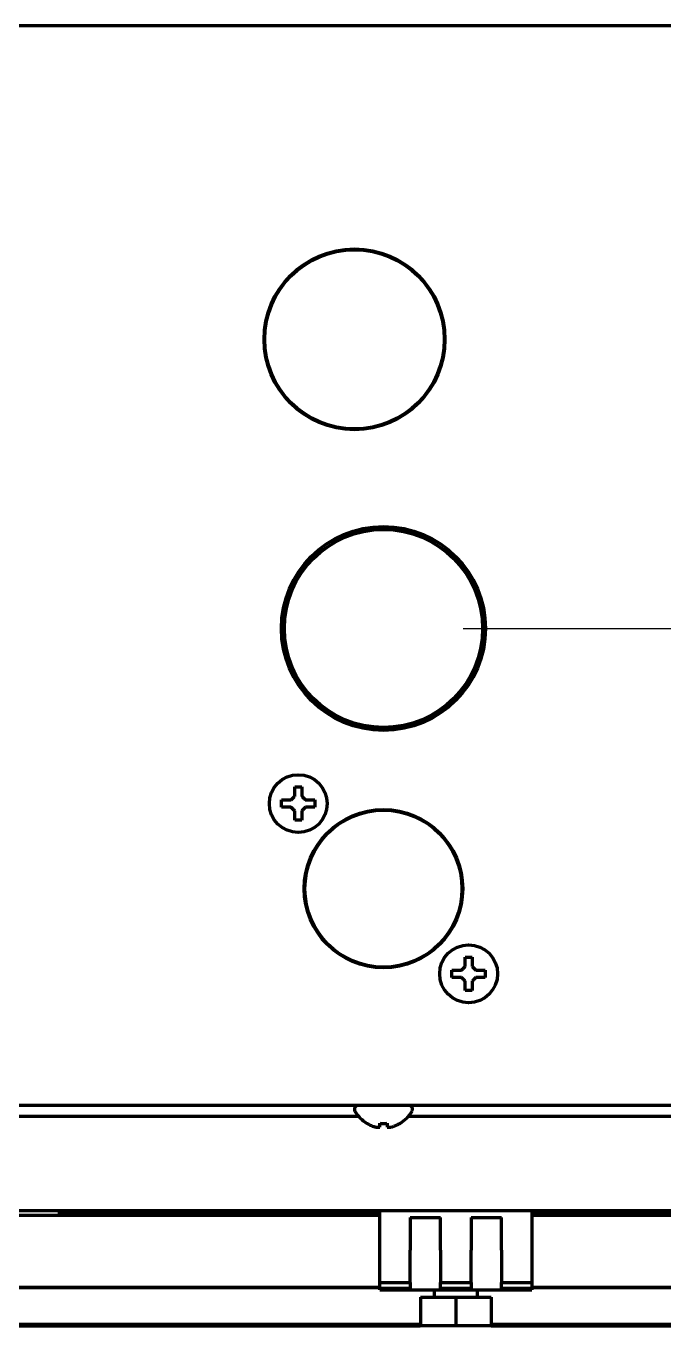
# Model space of a CAD drawing. Header units: inches. Extents: x 904 to 7172, y 213 to 5528.
# Drawn here: x 3503.7 to 3591.9, y 4270.7 to 4450.6 of the extents above; entities that cross this region are included whole.
import ezdxf

# ---------------------------------------------------------------- set-up
doc = ezdxf.new("R2010")
doc.units = ezdxf.units.IN

# ---------------------------------------------------------------- blocks, each defined once
blk = doc.blocks.new('A$C29D5572B')
at = {"color": 1}
for p, q in [((0, 50), (0, -50)), ((-50, 0), (50, 0))]:
    blk.add_line(p, q, dxfattribs=at)
blk = doc.blocks.new('A$C0F8E2EAE')
blk.add_blockref('A$C29D5572B', (0, 0))

msp = doc.modelspace()

# ---------------------------------------------------------------- linework, layer by layer
at = {"linetype": 'Continuous', "lineweight": 70}
for p, q in [((3597.11, 4450.58), (3258.12, 4450.58)), ((3539.05, 4343), (3539.05, 4343.5)), ((3543.65, 4343.5), (3543.65, 4343)), ((3539.05, 4342.5), (3539.05, 4343)), ((3543.65, 4343), (3543.65, 4342.5)), ((3558.02, 4321.55), (3558.12, 4321.49)), ((3562.59, 4319.46), (3562.59, 4319.96)), ((3562.59, 4318.96), (3562.59, 4319.46)), ((3567.19, 4319.96), (3567.19, 4319.46)), ((3567.19, 4319.46), (3567.19, 4318.96)), ((3638.29, 4301.23), (3260.12, 4301.23)), ((3549.12, 4300.83), (3549.12, 4300.63)), ((3556.72, 4301.23), (3549.52, 4301.23)), ((3557.12, 4300.63), (3557.12, 4300.83)), ((3549.67, 4299.73), (3260.11, 4299.73)), ((3550.82, 4298.75), (3550.82, 4298.78)), ((3555.42, 4298.78), (3555.42, 4298.75)), ((3638.32, 4299.73), (3556.56, 4299.73)), ((3552.61, 4286.03), (3255.37, 4286.03)), ((3256.11, 4286.73), (3638.44, 4286.73)), ((3508.12, 4286.23), (3509.53, 4286.23)), ((3508.12, 4286.23), (3508.12, 4286.03)), ((3509.53, 4286.23), (3510.53, 4286.23)), ((3509.53, 4286.23), (3509.53, 4286.03)), ((3510.36, 4286.73), (3510.02, 4286.53)), ((3510.02, 4286.53), (3510.02, 4286.43)), ((3510.02, 4286.53), (3514.22, 4286.53)), ((3512.12, 4286.43), (3510.02, 4286.43)), ((3510.02, 4286.43), (3510.36, 4286.23)), ((3552.62, 4286.23), (3510.53, 4286.23)), ((3514.22, 4286.43), (3512.12, 4286.43)), ((3514.22, 4286.53), (3513.87, 4286.73)), ((3513.87, 4286.23), (3514.22, 4286.43)), ((3514.22, 4286.43), (3514.22, 4286.53)), ((3517.84, 4286.73), (3517.83, 4286.72)), ((3552.62, 4281.23), (3552.62, 4286.73)), ((3638.45, 4286.03), (3573.61, 4286.03)), ((3573.62, 4286.73), (3573.62, 4281.23)), ((3638.46, 4286.23), (3573.62, 4286.23)), ((3556.82, 4285.73), (3561.02, 4285.73)), ((3556.82, 4285.73), (3556.82, 4281.23)), ((3561.02, 4281.23), (3561.02, 4285.73)), ((3565.22, 4285.73), (3569.42, 4285.73)), ((3565.22, 4285.73), (3565.22, 4281.23)), ((3569.42, 4281.23), (3569.42, 4285.73)), ((3552.62, 4276.73), (3552.62, 4281.23)), ((3556.82, 4276.73), (3556.82, 4281.23)), ((3561.02, 4281.23), (3561.02, 4276.73)), ((3565.22, 4276.73), (3565.22, 4281.23)), ((3569.42, 4281.23), (3569.42, 4276.73)), ((3573.62, 4281.23), (3573.62, 4276.73)), ((3552.61, 4276.04), (3083.02, 4276.04)), ((3552.61, 4276.01), (3083.02, 4276.01)), ((3552.62, 4275.92), (3552.62, 4276.73)), ((3552.62, 4276.73), (3556.82, 4276.73)), ((3556.82, 4275.92), (3552.62, 4275.92)), ((3552.62, 4275.73), (3552.62, 4275.92)), ((3552.62, 4275.73), (3573.62, 4275.73)), ((3556.82, 4276.73), (3556.82, 4275.92)), ((3560.12, 4275.73), (3560.12, 4274.73)), ((3561.02, 4276.73), (3565.22, 4276.73)), ((3561.02, 4275.92), (3561.02, 4276.73)), ((3565.22, 4275.92), (3561.02, 4275.92)), ((3565.22, 4276.73), (3565.22, 4275.92)), ((3566.12, 4274.73), (3566.12, 4275.73)), ((3569.42, 4275.92), (3569.42, 4276.73)), ((3569.42, 4276.73), (3573.62, 4276.73)), ((3573.62, 4275.92), (3569.42, 4275.92)), ((3638.63, 4276.04), (3573.61, 4276.04)), ((3638.63, 4276.01), (3573.61, 4276.01)), ((3573.62, 4276.73), (3573.62, 4275.92)), ((3573.62, 4275.92), (3573.62, 4275.73)), ((3558.23, 4274.73), (3558.23, 4270.73)), ((3558.23, 4274.73), (3563.12, 4274.73)), ((3563.12, 4274.73), (3568.01, 4274.73)), ((3563.12, 4274.73), (3563.12, 4270.73)), ((3568.01, 4274.73), (3568.01, 4270.73)), ((3083.03, 4271), (3558.21, 4271)), ((3083.03, 4270.74), (3558.21, 4270.74)), ((3563.12, 4270.73), (3558.23, 4270.73)), ((3568.01, 4270.73), (3563.12, 4270.73)), ((3568.01, 4271), (3638.71, 4271)), ((3568.01, 4270.74), (3638.72, 4270.74))]:
    msp.add_line(p, q, dxfattribs=at)
for centre, radius in [((3549.12, 4407.23), 12.5), ((3549.12, 4407.23), 12.4), ((3553.12, 4367.23), 14.1), ((3553.12, 4367.23), 13.7), ((3541.35, 4343), 4), ((3553.12, 4331.23), 10.95), ((3553.12, 4331.23), 10.85), ((3564.89, 4319.46), 4)]:
    msp.add_circle(centre, radius, dxfattribs=at)
for centre, radius, start, end in [((3549.52, 4300.83), 0.4, 90, 180), ((3549.52, 4300.63), 0.4, 180, 210.3012), ((3553.32, 4302.85), 4.8, 210.3012, 238.6273), ((3552.92, 4302.85), 4.8, 301.3727, 329.6988), ((3556.72, 4300.83), 0.4, 0, 90), ((3556.72, 4300.63), 0.4, 329.6988, 0)]:
    msp.add_arc(centre, radius, start, end, dxfattribs=at)
for points in [[(3540.85, 4344), (3540.85, 4344.06), (3540.85, 4344.16), (3540.85, 4344.33), (3540.85, 4344.49), (3540.85, 4344.64), (3540.85, 4344.79), (3540.85, 4344.95), (3540.85, 4345.12), (3540.85, 4345.24), (3540.85, 4345.3)], [(3540.85, 4345.3), (3541.01, 4345.3), (3541.35, 4345.3), (3541.68, 4345.3), (3541.85, 4345.3)], [(3540.35, 4343.5), (3540.37, 4343.53), (3540.42, 4343.57), (3540.49, 4343.64), (3540.56, 4343.72), (3540.63, 4343.79), (3540.7, 4343.86), (3540.77, 4343.93), (3540.82, 4343.98), (3540.85, 4344)], [(3541.85, 4344), (3541.87, 4343.98), (3541.92, 4343.93), (3542, 4343.85), (3542.07, 4343.78), (3542.14, 4343.71), (3542.21, 4343.64), (3542.28, 4343.57), (3542.32, 4343.53), (3542.35, 4343.5)], [(3542.35, 4343.5), (3542.4, 4343.5), (3542.51, 4343.5), (3542.67, 4343.5), (3542.83, 4343.5), (3542.98, 4343.5), (3543.14, 4343.5), (3543.29, 4343.5), (3543.46, 4343.5), (3543.58, 4343.5), (3543.65, 4343.5)], [(3540.35, 4342.5), (3540.29, 4342.5), (3540.18, 4342.5), (3540.02, 4342.5), (3539.86, 4342.5), (3539.71, 4342.5), (3539.56, 4342.5), (3539.4, 4342.5), (3539.23, 4342.5), (3539.11, 4342.5), (3539.05, 4342.5)], [(3540.85, 4342), (3540.82, 4342.03), (3540.77, 4342.08), (3540.69, 4342.15), (3540.62, 4342.23), (3540.55, 4342.3), (3540.48, 4342.36), (3540.41, 4342.43), (3540.37, 4342.48), (3540.35, 4342.5)], [(3542.35, 4342.5), (3542.32, 4342.48), (3542.27, 4342.43), (3542.2, 4342.36), (3542.13, 4342.29), (3542.06, 4342.22), (3541.99, 4342.15), (3541.92, 4342.07), (3541.87, 4342.03), (3541.85, 4342)], [(3541.85, 4342), (3541.85, 4341.95), (3541.85, 4341.84), (3541.85, 4341.68), (3541.85, 4341.52), (3541.85, 4341.36), (3541.85, 4341.21), (3541.85, 4341.06), (3541.85, 4340.89), (3541.85, 4340.77), (3541.85, 4340.7)], [(3541.85, 4340.7), (3541.68, 4340.7), (3541.35, 4340.7), (3541.01, 4340.7), (3540.85, 4340.7)], [(3563.89, 4319.96), (3563.92, 4319.98), (3563.96, 4320.03), (3564.03, 4320.1), (3564.11, 4320.17), (3564.18, 4320.24), (3564.25, 4320.31), (3564.32, 4320.38), (3564.37, 4320.43), (3564.39, 4320.46)], [(3564.39, 4320.46), (3564.39, 4320.51), (3564.39, 4320.62), (3564.39, 4320.78), (3564.39, 4320.94), (3564.39, 4321.09), (3564.39, 4321.25), (3564.39, 4321.4), (3564.39, 4321.57), (3564.39, 4321.69), (3564.39, 4321.76)], [(3564.39, 4321.76), (3564.56, 4321.76), (3564.89, 4321.76), (3565.23, 4321.76), (3565.39, 4321.76)], [(3565.39, 4320.46), (3565.42, 4320.43), (3565.47, 4320.38), (3565.54, 4320.3), (3565.61, 4320.23), (3565.68, 4320.16), (3565.75, 4320.09), (3565.82, 4320.02), (3565.87, 4319.98), (3565.89, 4319.96)], [(3563.89, 4318.96), (3563.84, 4318.96), (3563.73, 4318.96), (3563.57, 4318.96), (3563.41, 4318.96), (3563.25, 4318.96), (3563.1, 4318.96), (3562.95, 4318.96), (3562.78, 4318.96), (3562.66, 4318.96), (3562.59, 4318.96)], [(3564.39, 4318.46), (3564.37, 4318.48), (3564.31, 4318.53), (3564.24, 4318.61), (3564.17, 4318.68), (3564.1, 4318.75), (3564.03, 4318.82), (3563.96, 4318.89), (3563.91, 4318.93), (3563.89, 4318.96)], [(3565.89, 4318.96), (3565.87, 4318.93), (3565.82, 4318.88), (3565.75, 4318.81), (3565.68, 4318.74), (3565.61, 4318.67), (3565.53, 4318.6), (3565.46, 4318.53), (3565.42, 4318.48), (3565.39, 4318.46)], [(3565.39, 4318.46), (3565.39, 4318.4), (3565.39, 4318.29), (3565.39, 4318.13), (3565.39, 4317.97), (3565.39, 4317.82), (3565.39, 4317.67), (3565.39, 4317.51), (3565.39, 4317.34), (3565.39, 4317.22), (3565.39, 4317.16)], [(3565.89, 4319.96), (3565.95, 4319.96), (3566.05, 4319.96), (3566.22, 4319.96), (3566.37, 4319.96), (3566.53, 4319.96), (3566.68, 4319.96), (3566.84, 4319.96), (3567, 4319.96), (3567.13, 4319.96), (3567.19, 4319.96)], [(3565.39, 4317.16), (3565.23, 4317.16), (3564.89, 4317.16), (3564.56, 4317.16), (3564.39, 4317.16)], [(3552.62, 4298.23), (3552.62, 4298.25), (3552.62, 4298.28), (3552.62, 4298.33), (3552.62, 4298.38), (3552.62, 4298.45), (3552.62, 4298.51), (3552.62, 4298.59), (3552.62, 4298.67), (3552.62, 4298.74), (3552.62, 4298.78)], [(3552.62, 4298.78), (3552.79, 4298.76), (3553.12, 4298.74), (3553.45, 4298.76), (3553.62, 4298.78)], [(3554.12, 4298.23), (3554.17, 4298.25), (3554.28, 4298.28), (3554.44, 4298.33), (3554.6, 4298.38), (3554.76, 4298.45), (3554.91, 4298.51), (3555.07, 4298.59), (3555.23, 4298.67), (3555.35, 4298.74), (3555.42, 4298.78)], [(3552.12, 4298.23), (3552.14, 4298.23), (3552.19, 4298.22), (3552.26, 4298.22), (3552.33, 4298.22), (3552.4, 4298.22), (3552.48, 4298.22), (3552.55, 4298.22), (3552.59, 4298.23), (3552.62, 4298.23)], [(3553.62, 4298.23), (3553.64, 4298.23), (3553.7, 4298.22), (3553.77, 4298.22), (3553.84, 4298.22), (3553.91, 4298.22), (3553.98, 4298.22), (3554.05, 4298.23), (3554.1, 4298.23), (3554.12, 4298.23)], [(3516.77, 4286.28), (3516.72, 4286.27), (3516.61, 4286.26), (3516.45, 4286.24), (3516.28, 4286.23), (3516.17, 4286.23), (3516.12, 4286.23)], [(3517.39, 4286.46), (3517.33, 4286.44), (3517.23, 4286.4), (3517.08, 4286.35), (3516.93, 4286.31), (3516.82, 4286.29), (3516.77, 4286.28)], [(3517.71, 4286.62), (3517.67, 4286.6), (3517.6, 4286.56), (3517.49, 4286.51), (3517.42, 4286.47), (3517.39, 4286.46)], [(3517.83, 4286.72), (3517.79, 4286.69), (3517.75, 4286.65), (3517.71, 4286.62)]]:
    msp.add_open_spline(points, degree=3, dxfattribs=at)
for points, knots in [([(3541.85, 4345.3), (3541.85, 4345.1), (3541.85, 4344.89), (3541.85, 4344.56), (3541.85, 4344.45), (3541.85, 4344.23), (3541.85, 4344.12), (3541.85, 4344)], [0, 0, 0, 0, 0.5, 0.5, 0.75, 0.75, 1, 1, 1, 1]), ([(3539.05, 4343.5), (3539.25, 4343.5), (3539.46, 4343.5), (3539.78, 4343.5), (3539.89, 4343.5), (3540.12, 4343.5), (3540.23, 4343.5), (3540.35, 4343.5)], [0, 0, 0, 0, 0.5, 0.5, 0.75, 0.75, 1, 1, 1, 1]), ([(3540.85, 4340.7), (3540.85, 4340.91), (3540.85, 4341.12), (3540.85, 4341.44), (3540.85, 4341.55), (3540.85, 4341.77), (3540.85, 4341.89), (3540.85, 4342)], [0, 0, 0, 0, 0.5, 0.5, 0.75, 0.75, 1, 1, 1, 1]), ([(3543.65, 4342.5), (3543.44, 4342.5), (3543.23, 4342.5), (3542.91, 4342.5), (3542.8, 4342.5), (3542.57, 4342.5), (3542.46, 4342.5), (3542.35, 4342.5)], [0, 0, 0, 0, 0.5, 0.5, 0.75, 0.75, 1, 1, 1, 1]), ([(3565.39, 4321.76), (3565.39, 4321.55), (3565.39, 4321.34), (3565.39, 4321.02), (3565.39, 4320.91), (3565.39, 4320.68), (3565.39, 4320.57), (3565.39, 4320.46)], [0, 0, 0, 0, 0.5, 0.5, 0.75, 0.75, 1, 1, 1, 1]), ([(3562.59, 4319.96), (3562.79, 4319.96), (3563, 4319.96), (3563.33, 4319.96), (3563.44, 4319.96), (3563.66, 4319.96), (3563.78, 4319.96), (3563.89, 4319.96)], [0, 0, 0, 0, 0.5, 0.5, 0.75, 0.75, 1, 1, 1, 1]), ([(3564.39, 4317.16), (3564.39, 4317.36), (3564.39, 4317.57), (3564.39, 4317.89), (3564.39, 4318), (3564.39, 4318.23), (3564.39, 4318.34), (3564.39, 4318.46)], [0, 0, 0, 0, 0.5, 0.5, 0.75, 0.75, 1, 1, 1, 1]), ([(3567.19, 4318.96), (3566.99, 4318.96), (3566.78, 4318.96), (3566.45, 4318.96), (3566.34, 4318.96), (3566.12, 4318.96), (3566.01, 4318.96), (3565.89, 4318.96)], [0, 0, 0, 0, 0.5, 0.5, 0.75, 0.75, 1, 1, 1, 1]), ([(3550.82, 4298.78), (3551.02, 4298.66), (3551.23, 4298.55), (3551.56, 4298.41), (3551.67, 4298.37), (3551.89, 4298.3), (3552, 4298.26), (3552.12, 4298.23)], [0, 0, 0, 0, 0.5, 0.5, 0.75, 0.75, 1, 1, 1, 1]), ([(3553.62, 4298.78), (3553.62, 4298.66), (3553.62, 4298.55), (3553.62, 4298.41), (3553.62, 4298.37), (3553.62, 4298.3), (3553.62, 4298.26), (3553.62, 4298.23)], [0, 0, 0, 0, 0.5, 0.5, 0.75, 0.75, 1, 1, 1, 1]), ([(3517.3, 4286.35), (3517.31, 4286.35), (3517.35, 4286.38), (3517.44, 4286.45), (3517.54, 4286.53), (3517.6, 4286.59), (3517.64, 4286.63), (3517.68, 4286.67), (3517.7, 4286.69), (3517.72, 4286.71), (3517.72, 4286.71)], [0, 0, 0, 0, 0.011376, 0.313961, 0.611374, 0.706779, 0.802003, 0.897062, 0.99197, 1, 1, 1, 1])]:
    msp.add_open_spline(points, degree=3, knots=knots, dxfattribs=at)

# ---------------------------------------------------------------- block references
msp.add_blockref('A$C0F8E2EAE', (3614.12, 4367.23))

doc.saveas('drawing.dxf')
